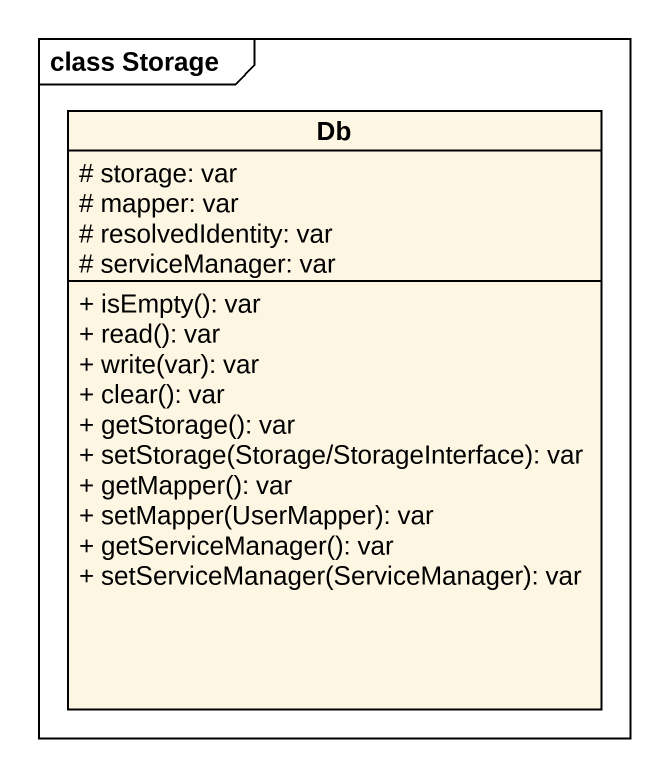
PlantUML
@startuml
mainframe class Storage
hide circle
hide empty members
skinparam classAttributeIconSize 0
class Db {
  # storage: var
  # mapper: var
  # resolvedIdentity: var
  # serviceManager: var
  + isEmpty(): var
  + read(): var
  + write(var): var
  + clear(): var
  + getStorage(): var
  + setStorage(Storage/StorageInterface): var
  + getMapper(): var
  + setMapper(UserMapper): var
  + getServiceManager(): var
  + setServiceManager(ServiceManager): var
}
@enduml
